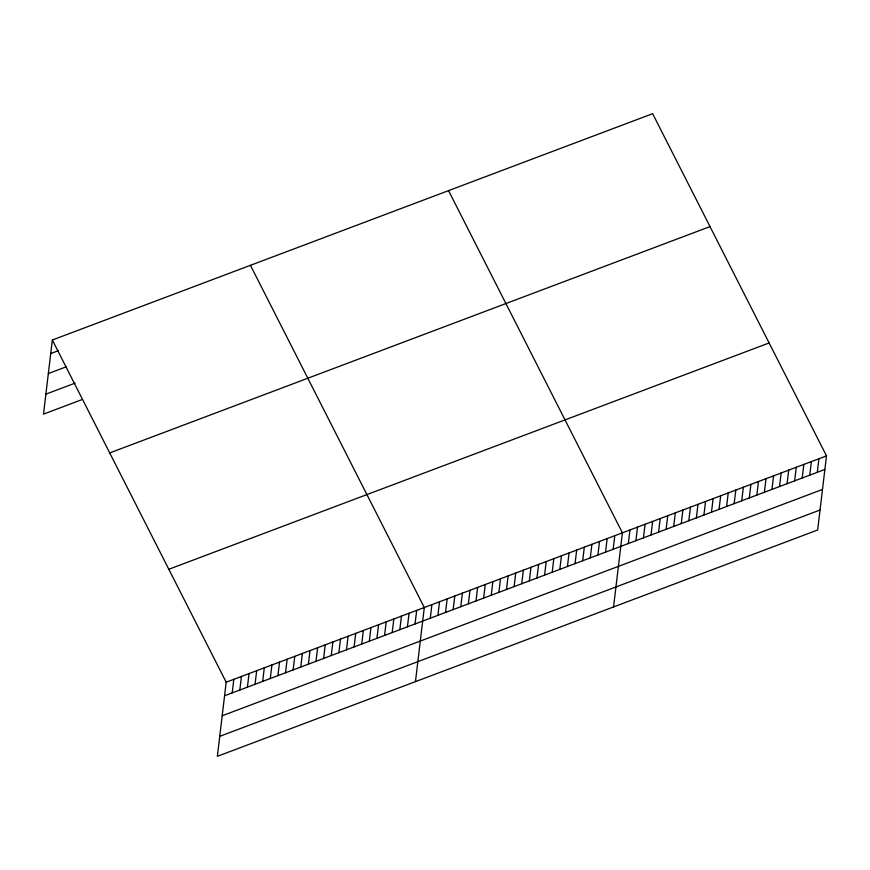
<?xml version="1.0" encoding="UTF-8"?>
<svg xmlns="http://www.w3.org/2000/svg" width="870" height="870" viewBox="0 0 870 870"><rect width="100%" height="100%" fill="white"/><g stroke="black" fill="none" stroke-linecap="round" stroke-linejoin="round"><path stroke-width="1.3" d="M52.341 340.007L226.189 682.2L217.359 756.313L817.659 529.993L826.5 455.88L652.641 113.687L52.341 340.007L43.5 414.12L81.595 399.765M232.192 692.89L233.812 679.329M239.815 690.019L241.436 676.447M247.428 687.148L249.048 673.576M255.051 684.277L256.672 670.705M262.675 681.406L264.284 667.834M270.287 678.535L271.908 664.963M277.911 675.653L279.531 662.092M285.534 672.782L287.144 659.221M293.147 669.911L294.767 656.339M300.77 667.04L302.39 653.468M308.382 664.169L310.003 650.597M316.006 661.298L317.626 647.726M323.629 658.427L325.239 644.855M331.242 655.545L332.862 641.984M338.865 652.674L340.485 639.113M346.478 649.803L348.098 636.231M354.101 646.932L355.721 633.36M361.724 644.061L363.345 630.489M369.337 641.19L370.957 627.618M376.96 638.319L378.58 624.747M384.583 635.437L386.193 621.876M392.196 632.566L393.816 619.005M399.819 629.695L401.44 616.123M407.432 626.824L409.052 613.252M415.055 623.953L416.676 610.381M415.458 681.634L424.299 607.51L250.44 265.317M430.291 618.211L431.911 604.639M437.914 615.329L439.535 601.768M445.538 612.458L447.147 598.897M453.15 609.587L454.771 596.015M460.774 606.716L462.394 593.144M468.386 603.845L470.007 590.273M476.01 600.974L477.63 587.402M483.633 598.103L485.253 584.531M491.245 595.221L492.866 581.66M498.869 592.35L500.489 578.789M506.492 589.479L508.102 575.907M514.105 586.608L515.725 573.036M521.728 583.737L523.348 570.165M529.341 580.866L530.961 567.294M536.964 577.995L538.584 564.423M544.587 575.113L546.208 561.552M552.2 572.242L553.82 558.681M559.823 569.371L561.444 555.81M567.447 566.5L569.056 552.928M575.059 563.629L576.679 550.058M582.682 560.758L584.303 547.187M590.295 557.887L591.915 544.315M597.918 555.006L599.539 541.444M605.542 552.135L607.162 538.573M613.154 549.264L614.775 535.702M613.557 606.945L622.398 532.821L448.539 190.628M628.336 543.543L629.956 529.971M635.894 540.694L637.514 527.122M643.452 537.845L645.072 524.273M651.01 534.996L652.63 521.424M658.579 532.146L660.189 518.574M666.137 529.297L667.747 515.725M673.695 526.448L675.316 512.876M681.254 523.588L682.874 510.027M688.812 520.738L690.432 507.177M696.37 517.889L697.99 504.328M703.928 515.04L705.548 501.479M711.486 512.191L713.106 498.63M719.055 509.341L720.664 495.769M726.613 506.492L728.223 492.92M734.171 503.643L735.792 490.071M741.729 500.794L743.35 487.222M749.287 497.944L750.908 484.372M756.846 495.095L758.466 481.523M764.404 492.246L766.024 478.674M771.962 489.397L773.582 475.825M779.531 486.547L781.14 472.975M787.089 483.698L788.698 470.126M794.647 480.838L796.268 467.277M802.205 477.989L803.826 464.428M809.763 475.14L811.384 461.578M817.321 472.29L818.942 458.729M50.721 353.568L58.344 350.697M48.339 373.556L66.12 366.857M45.882 394.143L75.092 383.126M109.707 452.933L710.018 226.602M168.823 569.274L769.123 342.954M226.189 682.2L826.5 455.88M224.58 695.761L824.88 469.441M222.187 715.749L822.498 489.429M219.74 736.335L820.04 510.016"/></g></svg>
